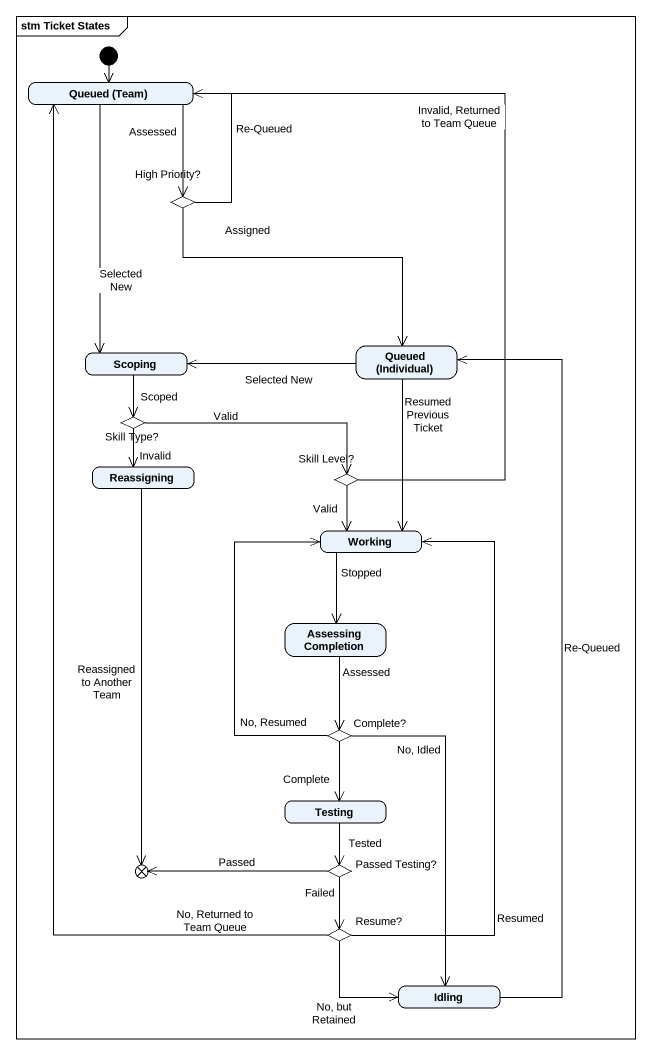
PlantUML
@startuml
mainframe stm Ticket States
hide empty description
state "Queued (Team)" as Queued_Team
state "High Priority?" as High_Priority <<choice>>
state Scoping
state "Queued (Individual)" as Queued_Individual
state "Skill Type?" as Skill_Type <<choice>>
state Reassigning
state "Skill Level?" as Skill_Level <<choice>>
state Working
state "Assessing Completion" as Assessing_Completion
state "Complete?" as Complete <<choice>>
state Testing
state exit1 <<choice>>
state "Passed Testing?" as Passed_Testing <<choice>>
state "Resume?" as Resume <<choice>>
state Idling
[*] --> Queued_Team
Queued_Team --> High_Priority : Assessed
Queued_Team --> Scoping : Selected New
High_Priority -up-> Queued_Team : Re-Queued
High_Priority --> Queued_Individual : Assigned
Scoping --> Skill_Type : Scoped
Queued_Individual -left-> Scoping : Selected New
Queued_Individual --> Working : Resumed Previous Ticket
Skill_Type --> Reassigning : Invalid
Skill_Type -right-> Skill_Level : Valid
Reassigning --> exit1 : Reassigned to Another Team
Skill_Level -up-> Queued_Team : Invalid, Returned to Team Queue
Skill_Level --> Working : Valid
Working --> Assessing_Completion : Stopped
Assessing_Completion --> Complete : Assessed
Complete -up-> Working : No, Resumed
Complete --> Testing : Complete
Complete --> Idling : No, Idled
Testing --> Passed_Testing : Tested
Passed_Testing -left-> exit1 : Passed
Passed_Testing --> Resume : Failed
Resume -up-> Queued_Team : No, Returned to Team Queue
Resume -up-> Working : Resumed
Resume -right-> Idling : No, but Retained
Idling -up-> Queued_Individual : Re-Queued
@enduml
